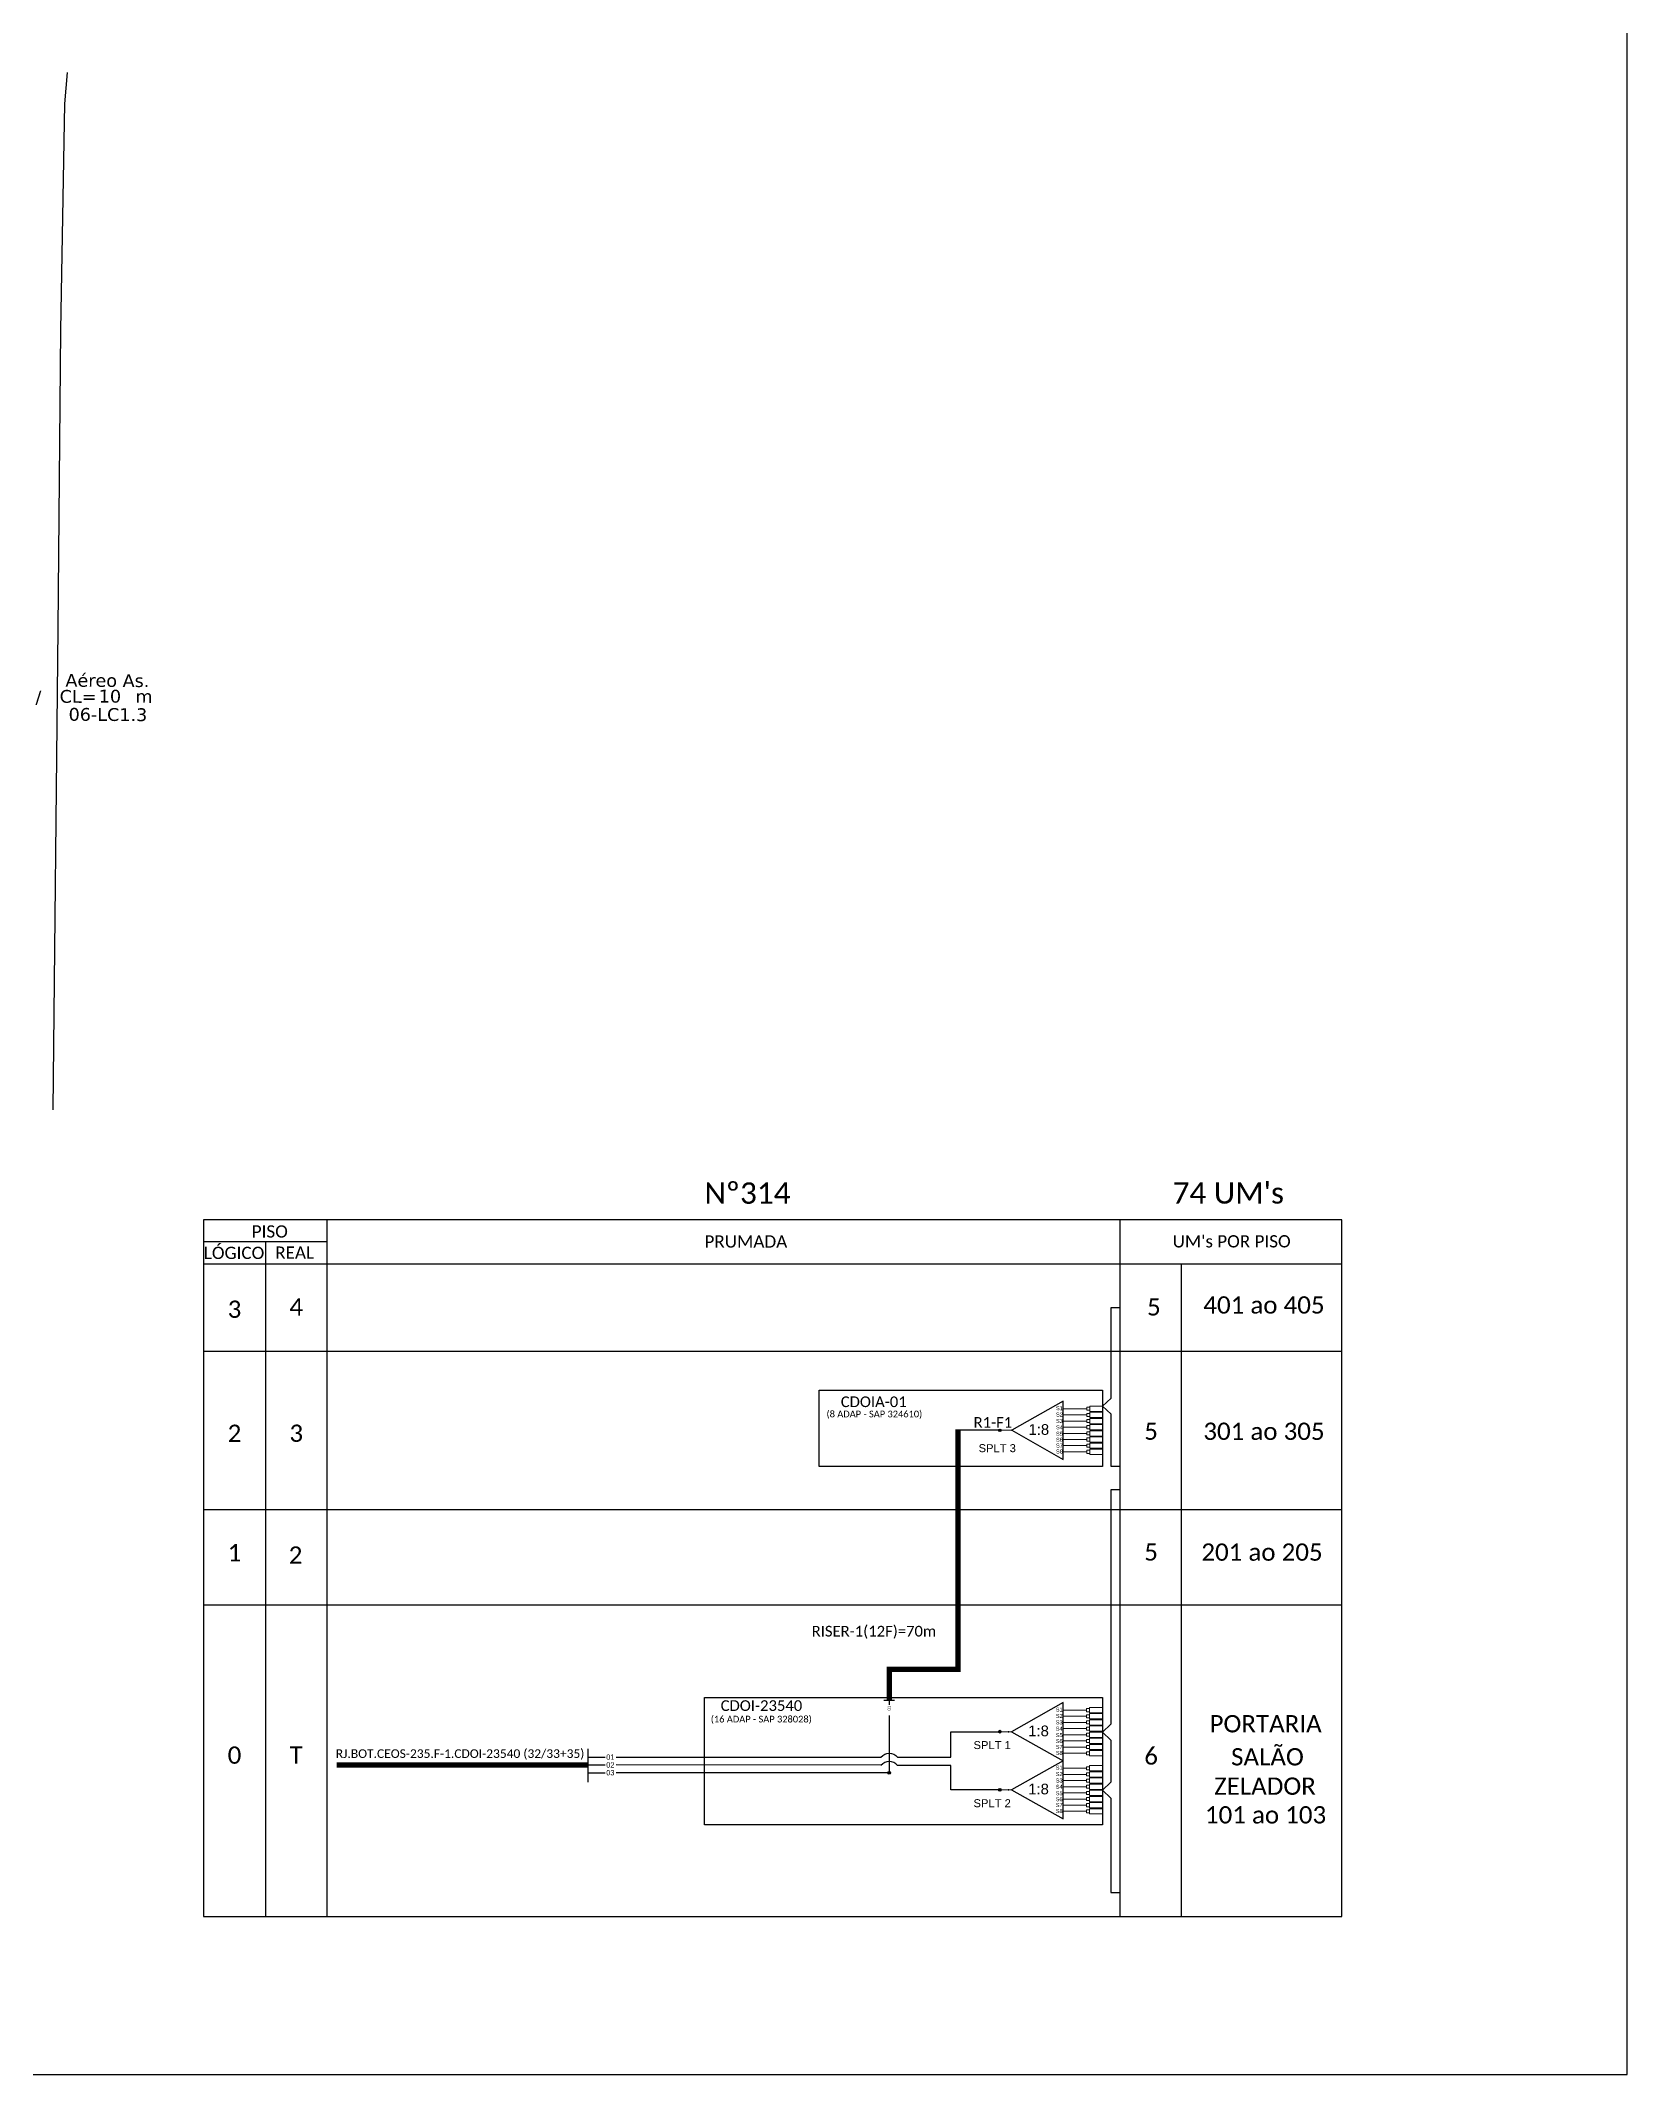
# Model space of a CAD drawing. Header units: metres. Extents: x -1286 to -445, y -500 to 94.
# Drawn here: x -742.4 to -445.1, y -499.8 to -118.6 of the extents above; entities that cross this region are included whole.
import ezdxf
from ezdxf.enums import TextEntityAlignment as Align

# ---------------------------------------------------------------- set-up
doc = ezdxf.new("R2010")
doc.units = ezdxf.units.M
doc.layers.add('label_cabos', color=7, linetype='Continuous')
doc.layers.add('QUADRA', color=7, linetype='Continuous')
doc.styles.add('ARIAL', font='arial.ttf')
doc.styles.add('siredit', font='verdana.ttf')
doc.styles.add('WMF-Calibri0', font='calibri.ttf')

# ---------------------------------------------------------------- blocks, each defined once
blk = doc.blocks.new('SPLT_1-8_SC-APC')
at = {"color": 1}
blk.add_lwpolyline([(-7.37, -2.1), (-17.04, -7.55), (-7.37, -13), (-7.37, -2.1)], dxfattribs=at)
at = {"color": 3, "lineweight": 0}
for points in [[(-2.99, -3.51), (-7.37, -3.51)], [(-2.41, -3.02), (-2.41, -4)], [(-2.41, -3.02), (0, -3.02)], [(-7.37, -4.66), (-2.99, -4.66)], [(-7.37, -5.82), (-2.99, -5.82)], [(-7.37, -6.97), (-2.99, -6.97)], [(-2.41, -4), (0, -4)], [(-2.41, -4.17), (-2.41, -5.16)], [(-2.41, -4.17), (0, -4.17)], [(-2.41, -5.16), (0, -5.16)], [(-2.41, -5.32), (-2.41, -6.31)], [(-2.41, -5.32), (0, -5.32)], [(-2.41, -6.31), (0, -6.31)], [(-2.41, -6.48), (-2.41, -7.46)], [(-2.41, -6.48), (0, -6.48)], [(-2.41, -7.46), (0, -7.46)], [(-7.37, -8.12), (-2.99, -8.12)], [(-7.37, -9.28), (-2.99, -9.28)], [(-7.37, -10.43), (-2.99, -10.43)], [(-2.41, -7.63), (-2.41, -8.62)], [(-2.41, -7.63), (0, -7.63)], [(-2.41, -8.62), (0, -8.62)], [(-2.41, -8.78), (-2.41, -9.77)], [(-2.41, -8.78), (0, -8.78)], [(-2.41, -9.77), (0, -9.77)], [(-2.41, -9.94), (-2.41, -10.92)], [(-2.41, -9.94), (0, -9.94)], [(-2.41, -10.92), (0, -10.92)], [(-2.41, -11.09), (-2.41, -12.08)], [(-2.41, -11.09), (0, -11.09)], [(-7.37, -11.58), (-2.99, -11.58)], [(-2.41, -12.08), (0, -12.08)]]:
    blk.add_lwpolyline(points, dxfattribs=at)
for points in [[(-2.99, -3.22), (-2.41, -3.22), (-2.41, -3.8), (-2.99, -3.8)], [(-2.99, -4.38), (-2.41, -4.38), (-2.41, -4.95), (-2.99, -4.95)], [(-2.99, -5.53), (-2.41, -5.53), (-2.41, -6.1), (-2.99, -6.1)], [(-2.99, -6.68), (-2.41, -6.68), (-2.41, -7.26), (-2.99, -7.26)], [(-2.99, -7.84), (-2.41, -7.84), (-2.41, -8.41), (-2.99, -8.41)], [(-2.99, -8.99), (-2.41, -8.99), (-2.41, -9.56), (-2.99, -9.56)], [(-2.99, -10.14), (-2.41, -10.14), (-2.41, -10.72), (-2.99, -10.72)], [(-2.99, -11.3), (-2.41, -11.3), (-2.41, -11.87), (-2.99, -11.87)]]:
    blk.add_lwpolyline(points, close=True, dxfattribs=at)
at = {"color": 1, "lineweight": 0}
blk.add_lwpolyline([(-17.04, -7.55), (-19.26, -7.55)], dxfattribs=at)
at = {"color": 1, "style": 'ARIAL'}
for s, height, p in [('S1', 0.75, (-8.74, -3.78)), ('1:8', 2, (-13.91, -8.4)), ('S2', 0.75, (-8.74, -4.97)), ('S3', 0.75, (-8.74, -6.18)), ('S4', 0.75, (-8.74, -7.36)), ('S5', 0.75, (-8.74, -8.57)), ('S6', 0.75, (-8.74, -9.69)), ('S7', 0.75, (-8.74, -10.78)), ('S8', 0.75, (-8.74, -11.9))]:
    blk.add_text(s, height=height, dxfattribs=at).set_placement(p)
blk = doc.blocks.new('SPLITTER FUTURO')
blk.add_point((0, 0))
at = {"style": 'ARIAL', "text_generation_flag": 6, "flags": 4}
for tag, p, height in [('SPLT', (-6.22, -4.1), 1.5), ('INSTAL.', (-6.25, -6.09), 1.25)]:
    blk.add_attdef(tag, p, '', height=height, rotation=180, dxfattribs=at)
blk = doc.blocks.new('SPLITTER_')
blk.add_point((0, 0))
at = {"style": 'ARIAL', "flags": 4}
blk.add_attdef('SPLT', (0, -3.26), '', height=1.5, dxfattribs=at)
blk = doc.blocks.new('Inst CB AS CFOA-SM-AS-80-TS-24')
at = {"layer": 'label_cabos', "color": 0, "style": 'siredit'}
for tag, flags, p in [('ID_ATIVIDADE', 3, (1.31, 2.67)), ('FATOR', 1, (11.56, 2.55))]:
    blk.add_attdef(tag, text='', height=1, rotation=359.69, dxfattribs=dict(at, flags=flags)).set_placement(p, align=Align.MIDDLE_CENTER)
for tag, p in [('DESTINO_CABO', (3.13, 1.26)), ('TIPO_CABO', (13.11, 1.24)), ('TIPO_CABO', (1.76, 0)), ('CABO', (4.69, -0.05)), ('/', (7.71, -0.05)), ('LANCE', (10.81, 0)), ('UND', (15.96, 0)), ('FID', (13.15, -1.41))]:
    blk.add_attdef(tag, text='', height=1, rotation=359.69, dxfattribs=at).set_placement(p, align=Align.MIDDLE_CENTER)
blk.add_attdef('QTDE', (12.43, -0.47), '', height=1, rotation=359.69, dxfattribs=at)

msp = doc.modelspace()

# ---------------------------------------------------------------- hatches: boundary and pattern name
h = msp.add_hatch(color=3)
h.dxf.hatch_style = 1
edge = h.paths.add_edge_path()
edge.add_arc((-562.66, -379.07), 0.242, 0, 360)
h = msp.add_hatch(color=3)
h.dxf.hatch_style = 1
edge = h.paths.add_edge_path()
edge.add_arc((-562.68, -435.57), 0.256, 0, 360)
h = msp.add_hatch(color=3)
h.dxf.hatch_style = 1
edge = h.paths.add_edge_path()
edge.add_arc((-583.39, -443.26), 0.256, 0, 360)
h = msp.add_hatch(color=3)
h.dxf.hatch_style = 1
edge = h.paths.add_edge_path()
edge.add_arc((-562.68, -446.47), 0.256, 0, 360)

# ---------------------------------------------------------------- linework, layer by layer
at = {"color": 5}
msp.add_line((-562.66, -379.07), (-570.98, -379.07), dxfattribs=at)
for points in [[(-1286.07, -499.81), (-445.07, -499.81), (-445.07, 94.19), (-1286.07, 94.19)], [(-583.39, -443.26), (-583.39, -443.26)]]:
    msp.add_lwpolyline(points, close=True)
at = {"color": 0}
for points in [[(-498.59, -339.63), (-711.9, -339.63)], [(-688.75, -343.75), (-711.9, -343.75)]]:
    msp.add_lwpolyline(points, dxfattribs=at)
for points in [[(-711.9, -339.63), (-711.9, -347.86)], [(-688.75, -347.86), (-688.75, -339.63)], [(-540.18, -339.63), (-540.18, -347.86)], [(-498.59, -347.86), (-498.59, -339.63)], [(-700.33, -343.75), (-700.33, -347.86)], [(-711.9, -347.86), (-498.59, -347.86)], [(-711.9, -347.86), (-498.59, -347.86)], [(-711.9, -347.86), (-498.59, -347.86)], [(-711.9, -347.86), (-711.9, -470.22), (-498.59, -470.22), (-498.59, -347.86)], [(-700.33, -347.86), (-700.33, -470.22)], [(-688.75, -470.22), (-688.75, -347.86)], [(-540.18, -347.86), (-540.18, -470.22)], [(-528.6, -470.22), (-528.6, -347.86)], [(-711.9, -364.23), (-498.59, -364.23)], [(-711.9, -393.91), (-498.59, -393.91)], [(-711.9, -411.82), (-498.59, -411.82)], [(-639.83, -443.26), (-636.67, -443.26)], [(-583.39, -443.26), (-634.6, -443.26)]]:
    msp.add_lwpolyline(points)
at = {"color": 3}
for points in [[(-540.18, -385.84), (-541.83, -385.84), (-541.83, -376.05), (-543.4, -374.54), (-541.83, -373.03), (-541.83, -356.04), (-540.18, -356.04)], [(-540.23, -390.26), (-541.88, -390.26), (-541.89, -434.15), (-543.45, -435.65), (-541.89, -437.16), (-541.89, -445.04), (-543.45, -446.55), (-541.89, -448.06), (-541.89, -465.74), (-540.23, -465.74)], [(-639.83, -440.34), (-636.67, -440.34)], [(-562.68, -446.47), (-571.86, -446.47)]]:
    msp.add_lwpolyline(points, dxfattribs=at)
at = {"color": 1}
for points in [[(-596.53, -371.52), (-543.4, -371.52), (-543.4, -385.84), (-596.53, -385.84)], [(-618.03, -429.14), (-543.45, -429.14), (-543.45, -453.04), (-618.03, -453.04)]]:
    msp.add_lwpolyline(points, close=True, dxfattribs=at)
at = {"color": 5, "const_width": 1}
msp.add_lwpolyline([(-570.5, -379.07), (-570.5, -423.88), (-583.39, -423.88), (-583.39, -429.69)], dxfattribs=at)
at = {"color": 5}
for points in [[(-584.44, -429.69), (-582.39, -429.69)], [(-583.39, -429.69), (-583.39, -430.56)], [(-583.39, -432.54), (-583.39, -443.26)]]:
    msp.add_lwpolyline(points, dxfattribs=at)
at = {"color": 3}
msp.add_lwpolyline([(-634.6, -440.34), (-584.95, -440.34, -0.464305), (-581.83, -440.34), (-571.86, -440.34), (-571.86, -435.57), (-562.68, -435.57)], format="xyb", dxfattribs=at)
at = {"color": 1, "const_width": 1}
msp.add_lwpolyline([(-686.95, -441.8), (-639.83, -441.8)], dxfattribs=at)
at = {"color": 1}
msp.add_lwpolyline([(-639.83, -445.06), (-639.83, -438.8)], dxfattribs=at)
at = {"color": 2}
for points in [[(-639.83, -441.8), (-636.67, -441.8)], [(-584.95, -441.87), (-634.6, -441.8)], [(-562.68, -446.47), (-571.86, -446.47), (-571.86, -441.89), (-581.83, -441.88)]]:
    msp.add_lwpolyline(points, dxfattribs=at)
msp.add_lwpolyline([(-581.83, -441.88, 0.464305), (-584.95, -441.88)], format="xyb", dxfattribs=at)
at = {"color": 3}
for centre, radius in [((-562.66, -379.07), 0.242), ((-562.68, -435.57), 0.256), ((-583.39, -443.26), 0.256), ((-562.68, -446.47), 0.256)]:
    msp.add_circle(centre, radius, dxfattribs=at)
at = {"layer": 'QUADRA', "color": 4}
msp.add_lwpolyline([(-737.48, -124.5), (-737.98, -130.41), (-738.73, -172.81), (-739.25, -228.77), (-740.19, -318.97)], dxfattribs=at)
msp.add_lwpolyline([(-737.48, -124.5), (-737.98, -130.41), (-738.73, -172.81), (-739.25, -228.77), (-740.19, -318.97)], dxfattribs=at)

# ---------------------------------------------------------------- block references
at = {"color": 3}
for p in [(-543.4, -371.52), (-543.45, -428.02), (-543.45, -438.92)]:
    msp.add_blockref('SPLT_1-8_SC-APC', p, dxfattribs=at)
ref = msp.add_blockref('SPLITTER FUTURO', (-560.43, -379.07))
ref.add_attrib('SPLT', 'SPLT 3', (-566.65, -383.17), dxfattribs={"height": 1.5, "rotation": 180, "style": 'ARIAL', "text_generation_flag": 6})
ref = msp.add_blockref('SPLITTER_', (-561.07, -435.57), dxfattribs=dict(xscale=-1))
ref.add_attrib('SPLT', 'SPLT 1', (-567.6, -438.83), dxfattribs={"height": 1.5, "style": 'ARIAL'})
ref = msp.add_blockref('SPLITTER_', (-561.07, -446.47), dxfattribs=dict(xscale=-1))
ref.add_attrib('SPLT', 'SPLT 2', (-567.6, -449.73), dxfattribs={"height": 1.5, "style": 'ARIAL'})
at = {"layer": 'label_cabos'}
ref = msp.add_blockref('Inst CB AS CFOA-SM-AS-80-TS-24', (-761.38, -241.49), dxfattribs=dict(at, xscale=2.4, yscale=2.4, zscale=2.4))
ref.add_attrib('DESTINO_CABO', 'BOT-23522', dxfattribs={"color": 0, "height": 2.4, "rotation": 359.69, "style": 'siredit'}).set_placement((-753.87, -238.46), align=Align.MIDDLE_CENTER)
ref.add_attrib('TIPO_CABO', 'Aéreo As.', dxfattribs={"color": 0, "height": 2.4, "rotation": 359.69, "style": 'siredit'}).set_placement((-729.93, -238.5), align=Align.MIDDLE_CENTER)
ref.add_attrib('CABO', '24FO', dxfattribs={"color": 0, "height": 2.4, "rotation": 359.69, "style": 'siredit'}).set_placement((-750.14, -241.62), align=Align.MIDDLE_CENTER)
ref.add_attrib('/', '/', dxfattribs={"color": 0, "height": 2.4, "rotation": 359.69, "style": 'siredit'}).set_placement((-742.87, -241.62), align=Align.MIDDLE_CENTER)
ref.add_attrib('TIPO_CABO', 'AS - ', dxfattribs={"color": 0, "height": 2.4, "rotation": 359.69, "style": 'siredit'}).set_placement((-757.16, -241.5), align=Align.MIDDLE_CENTER)
ref.add_attrib('FID', '06-LC1.3', dxfattribs={"color": 0, "height": 2.4, "rotation": 359.69, "style": 'siredit'}).set_placement((-729.83, -244.88), align=Align.MIDDLE_CENTER)
ref.add_attrib('LANCE', 'CL=', dxfattribs={"color": 0, "height": 2.4, "rotation": 359.69, "style": 'siredit'}).set_placement((-735.44, -241.49), align=Align.MIDDLE_CENTER)
ref.add_attrib('QTDE', '10', (-731.56, -242.63), dxfattribs={"color": 0, "height": 2.4, "rotation": 359.69, "style": 'siredit'})
ref.add_attrib('UND', 'm', dxfattribs={"color": 0, "height": 2.4, "rotation": 359.69, "style": 'siredit'}).set_placement((-723.07, -241.49), align=Align.MIDDLE_CENTER)

# ---------------------------------------------------------------- texts
at = {"color": 0, "style": 'WMF-Calibri0'}
for s, height, p in [('Nº314', 4, (-618.03, -336.6)), ("74 UM's", 4, (-530.29, -336.57)), ('     PISO', 2.3, (-706.94, -342.94)), ('PRUMADA', 2.3, (-618.03, -344.82)), ("UM's POR PISO", 2.3, (-530.29, -344.79)), ('  LÓGICO', 2.3, (-713.48, -346.96)), ('    REAL', 2.3, (-701.72, -346.91))]:
    msp.add_text(s, height=height, dxfattribs=at).set_placement(p)
at = {"color": 7, "style": 'WMF-Calibri0'}
for s, p in [('401 ao 405', (-524.53, -357.19)), ('301 ao 305', (-524.53, -380.87)), ('201 ao 205', (-524.9, -403.52)), ('PORTARIA', (-523.36, -435.7)), ('SALÃO', (-519.33, -441.9)), ('ZELADOR', (-522.51, -447.4)), ('101 ao 103', (-524.23, -452.78))]:
    msp.add_text(s, height=3.24, dxfattribs=at).set_placement(p)
at = {"color": 1, "style": 'WMF-Calibri0'}
for s, height, p in [('CDOIA-01', 2, (-592.48, -374.72)), ('CDOI-23540', 2, (-614.99, -431.68)), ('RJ.BOT.CEOS-235.F-1.CDOI-23540 (32/33+35)', 1.6181, (-687.12, -440.49))]:
    msp.add_text(s, height=height, dxfattribs=at).set_placement(p)
for s, p in [('(8 ADAP - SAP 324610)', (-586.18, -376.64)), ('(16 ADAP - SAP 328028)', (-607.38, -433.84))]:
    msp.add_text(s, height=1.25, dxfattribs=at).set_placement(p, align=Align.CENTER)
at = {"color": 5, "style": 'WMF-Calibri0'}
for s, p in [('R1-F1', (-567.59, -378.59)), ('RISER-1(12F)=70m', (-597.94, -417.73))]:
    msp.add_text(s, height=2, dxfattribs=at).set_placement(p)
at = {"style": 'ARIAL'}
msp.add_text('01', height=0.6, rotation=90, dxfattribs=at).set_placement((-583.4, -431.16), align=Align.MIDDLE_CENTER)
for s, p in [('01', (-635.67, -440.34)), ('02', (-635.67, -441.8)), ('03', (-635.67, -443.26))]:
    msp.add_text(s, height=1, dxfattribs=at).set_placement(p, align=Align.MIDDLE_CENTER)
at = {"color": 7, "style": 'WMF-Calibri0'}
for tag, flags, p in [('4', 4, (-694.54, -355.94)), ('5', 4, (-533.8, -355.93)), ('3', 4, (-706.11, -356.37)), ('2', 4, (-706.11, -379.63)), ('3', 4, (-694.54, -379.62)), ('5', 4, (-534.32, -379.23)), ('5', 4, (-534.32, -401.88)), ('1', 4, (-706.11, -402.01)), ('2', 4, (-694.67, -402.46)), ('0', 4, (-706.11, -439.96)), ('T', 12, (-694.54, -439.92)), ('6', 4, (-534.32, -440.12))]:
    msp.add_attdef(tag, text='XX', height=3.24, dxfattribs=dict(at, flags=flags)).set_placement(p, align=Align.MIDDLE_CENTER)

doc.saveas('drawing.dxf')
